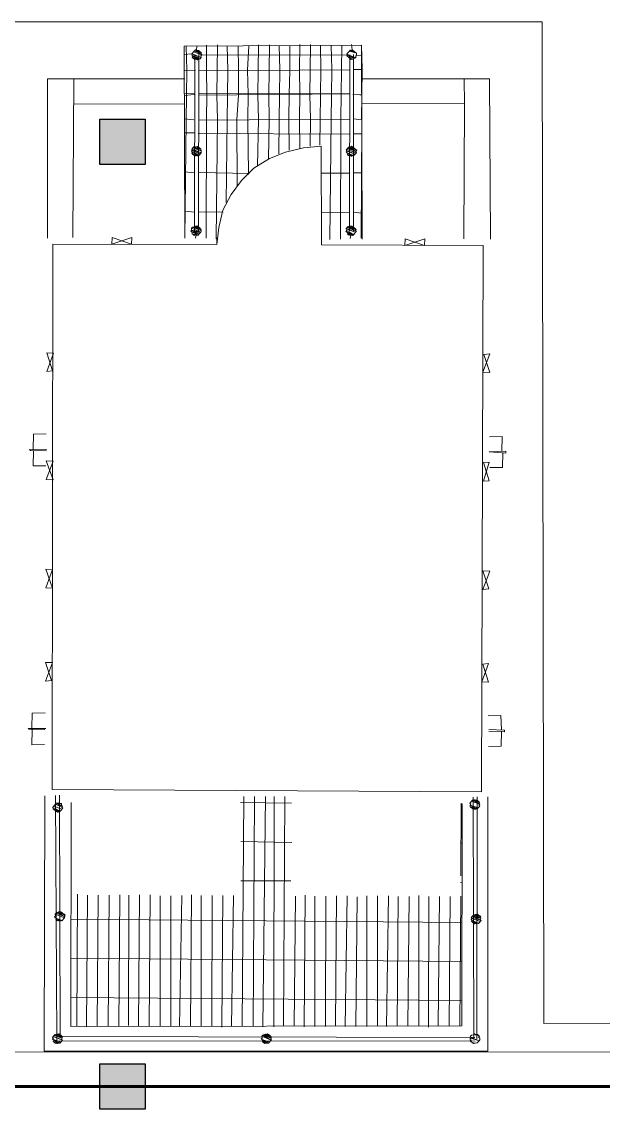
# Paper-space layout '01 Roof Support Layout' of a CAD drawing. Header units: millimetres. Extents: x 5 to 415, y 7 to 290.
# Drawn here: x 235.2 to 262.2, y 96.3 to 146.8 of the extents above; entities that cross this region are included whole.
import ezdxf

# ---------------------------------------------------------------- set-up
doc = ezdxf.new("R2010")
doc.units = ezdxf.units.MM
for name, color, linetype in [('COLUMNS', 7, 'Continuous'), ('GA_REFERENCE', 253, 'Continuous'), ('MAIN_ROOF', 7, 'Continuous')]:
    doc.layers.add(name, color=color, linetype=linetype)

# ---------------------------------------------------------------- blocks, each defined once
blk = doc.blocks.new('SHEET_01_ROOF')
at = {"layer": 'COLUMNS', "lineweight": 25}
for p, q in [((238.85, 142.25), (240.95, 142.25)), ((238.85, 140.15), (238.85, 142.25)), ((240.95, 142.25), (240.95, 140.15)), ((240.95, 140.15), (238.85, 140.15)), ((238.85, 98.45), (240.95, 98.45)), ((238.85, 96.35), (238.85, 98.45)), ((240.95, 98.45), (240.95, 96.35)), ((240.95, 96.35), (238.85, 96.35))]:
    blk.add_line(p, q, dxfattribs=at)
at = {"layer": 'COLUMNS'}
for points in [[(238.85, 142.25), (240.95, 142.25), (238.85, 140.15), (240.95, 140.15)], [(238.85, 98.45), (240.95, 98.45), (238.85, 96.35), (240.95, 96.35)]]:
    blk.add_solid(points, dxfattribs=at)
at = {"layer": 'GA_REFERENCE', "lineweight": 5}
for p, q in [((259.353, 146.769), (201.606, 146.765)), ((259.425, 100.318), (259.353, 146.769)), ((248.613, 145.712), (248.599, 144.544)), ((250.519, 145.719), (250.546, 145.462)), ((242.76, 145.246), (243.119, 145.28)), ((250.978, 145.676), (242.764, 145.636)), ((242.764, 145.636), (242.784, 136.735)), ((242.854, 145.644), (242.88, 144.523)), ((243.16, 145.327), (243.119, 145.28)), ((243.16, 145.327), (243.119, 145.28)), ((243.119, 145.28), (243.128, 145.194)), ((243.546, 145.104), (243.119, 145.28)), ((243.119, 145.28), (243.546, 145.104)), ((243.546, 145.104), (243.119, 145.28)), ((243.119, 145.28), (243.128, 145.194)), ((243.2, 145.374), (243.16, 145.327)), ((243.2, 145.374), (243.16, 145.327)), ((243.546, 145.104), (243.169, 145.241)), ((243.241, 145.421), (243.2, 145.374)), ((243.241, 145.421), (243.2, 145.374)), ((243.2, 145.374), (243.578, 145.237)), ((243.578, 145.237), (243.2, 145.374)), ((243.2, 145.374), (243.578, 145.237)), ((243.281, 145.468), (243.241, 145.421)), ((243.281, 145.468), (243.241, 145.421)), ((243.569, 145.322), (243.241, 145.421)), ((243.241, 145.421), (243.569, 145.322)), ((243.241, 145.421), (243.528, 145.275)), ((243.528, 145.275), (243.241, 145.421)), ((243.259, 145.25), (243.247, 137.081)), ((243.331, 145.43), (243.281, 145.468)), ((243.519, 145.361), (243.281, 145.468)), ((243.281, 145.468), (243.569, 145.322)), ((243.331, 145.43), (243.281, 145.468)), ((243.353, 145.648), (243.331, 145.43)), ((243.421, 145.438), (243.331, 145.43)), ((243.421, 145.438), (243.331, 145.43)), ((243.47, 145.4), (243.331, 145.43)), ((243.331, 145.43), (243.519, 145.361)), ((243.519, 145.361), (243.331, 145.43)), ((243.331, 145.43), (243.519, 145.361)), ((243.47, 145.4), (243.421, 145.438)), ((243.47, 145.4), (243.421, 145.438)), ((243.439, 145.267), (243.427, 137.098)), ((243.519, 145.361), (243.47, 145.4)), ((243.519, 145.361), (243.47, 145.4)), ((243.569, 145.322), (243.519, 145.361)), ((243.569, 145.322), (243.519, 145.361)), ((243.528, 145.275), (243.569, 145.322)), ((243.528, 145.275), (243.569, 145.322)), ((243.578, 145.237), (243.528, 145.275)), ((243.578, 145.237), (243.528, 145.275)), ((243.537, 145.19), (243.578, 145.237)), ((243.537, 145.19), (243.578, 145.237)), ((243.578, 145.237), (250.343, 145.227)), ((243.803, 145.69), (243.788, 144.522)), ((244.302, 145.694), (244.287, 144.526)), ((244.76, 145.651), (244.786, 144.53)), ((245.259, 145.655), (245.285, 144.534)), ((245.758, 145.659), (245.694, 144.529)), ((246.208, 145.701), (246.193, 144.533)), ((246.707, 145.705), (246.693, 144.537)), ((247.165, 145.662), (247.191, 144.541)), ((247.664, 145.666), (247.65, 144.498)), ((248.114, 145.708), (248.099, 144.54)), ((249.071, 145.669), (249.098, 144.548)), ((249.57, 145.673), (249.596, 144.552)), ((250.069, 145.677), (250.055, 144.508)), ((250.334, 145.313), (250.294, 145.266)), ((250.334, 145.313), (250.294, 145.266)), ((250.294, 145.266), (250.343, 145.227)), ((250.721, 145.09), (250.294, 145.266)), ((250.294, 145.266), (250.721, 145.09)), ((250.721, 145.09), (250.294, 145.266)), ((250.294, 145.266), (250.343, 145.227)), ((250.343, 145.227), (250.303, 145.18)), ((250.343, 145.227), (250.303, 145.18)), ((250.375, 145.36), (250.334, 145.313)), ((250.375, 145.36), (250.334, 145.313)), ((250.343, 145.227), (250.631, 145.081)), ((250.415, 145.407), (250.375, 145.36)), ((250.415, 145.407), (250.375, 145.36)), ((250.456, 145.454), (250.415, 145.407)), ((250.456, 145.454), (250.415, 145.407)), ((250.743, 145.308), (250.415, 145.407)), ((250.415, 145.407), (250.743, 145.308)), ((250.743, 145.308), (250.415, 145.407)), ((250.433, 145.236), (250.422, 137.067)), ((250.505, 145.415), (250.456, 145.454)), ((250.694, 145.347), (250.456, 145.454)), ((250.456, 145.454), (250.694, 145.347)), ((250.456, 145.454), (250.743, 145.308)), ((250.505, 145.415), (250.456, 145.454)), ((250.546, 145.462), (250.505, 145.415)), ((250.546, 145.462), (250.505, 145.415)), ((250.694, 145.347), (250.505, 145.415)), ((250.505, 145.415), (250.694, 145.347)), ((250.595, 145.424), (250.546, 145.462)), ((250.645, 145.385), (250.546, 145.462)), ((250.546, 145.462), (250.645, 145.385)), ((250.645, 145.385), (250.546, 145.462)), ((250.546, 145.462), (250.694, 145.347)), ((250.595, 145.424), (250.546, 145.462)), ((250.645, 145.385), (250.595, 145.424)), ((250.595, 145.424), (250.645, 145.385)), ((250.645, 145.385), (250.595, 145.424)), ((250.613, 145.253), (250.601, 137.083)), ((250.694, 145.347), (250.645, 145.385)), ((250.694, 145.347), (250.645, 145.385)), ((250.743, 145.308), (250.694, 145.347)), ((250.743, 145.308), (250.694, 145.347)), ((250.712, 145.175), (250.752, 145.223)), ((250.712, 145.175), (250.752, 145.223)), ((250.752, 145.223), (250.743, 145.308)), ((250.752, 145.223), (250.743, 145.308)), ((250.752, 145.223), (250.982, 145.201)), ((251.006, 136.689), (250.978, 145.676)), ((250.978, 145.676), (251.004, 144.555)), ((243.128, 145.194), (243.178, 145.156)), ((243.506, 145.057), (243.128, 145.194)), ((243.128, 145.194), (243.506, 145.057)), ((243.456, 145.096), (243.128, 145.194)), ((243.128, 145.194), (243.416, 145.049)), ((243.128, 145.194), (243.178, 145.156)), ((243.178, 145.156), (243.137, 145.109)), ((243.178, 145.156), (243.137, 145.109)), ((243.137, 145.109), (243.187, 145.07)), ((243.416, 145.049), (243.137, 145.109)), ((243.137, 145.109), (243.375, 145.002)), ((243.137, 145.109), (243.187, 145.07)), ((243.416, 145.049), (243.178, 145.156)), ((243.178, 145.156), (243.416, 145.049)), ((243.187, 145.07), (243.236, 145.032)), ((243.375, 145.002), (243.187, 145.07)), ((243.187, 145.07), (243.326, 145.04)), ((243.326, 145.04), (243.187, 145.07)), ((243.187, 145.07), (243.326, 145.04)), ((243.187, 145.07), (243.236, 145.032)), ((243.236, 145.032), (243.276, 145.079)), ((243.236, 145.032), (243.276, 145.079)), ((243.326, 145.04), (243.236, 145.032)), ((243.276, 145.079), (243.326, 145.04)), ((243.276, 145.079), (243.326, 145.04)), ((243.326, 145.04), (243.375, 145.002)), ((243.326, 145.04), (243.375, 145.002)), ((243.375, 145.002), (243.416, 145.049)), ((243.375, 145.002), (243.416, 145.049)), ((243.416, 145.049), (243.506, 145.057)), ((243.416, 145.049), (243.506, 145.057)), ((243.506, 145.057), (243.546, 145.104)), ((243.506, 145.057), (243.546, 145.104)), ((243.546, 145.104), (243.537, 145.19)), ((243.546, 145.104), (243.537, 145.19)), ((250.303, 145.18), (250.352, 145.141)), ((250.631, 145.081), (250.303, 145.18)), ((250.303, 145.18), (250.631, 145.081)), ((250.631, 145.081), (250.303, 145.18)), ((250.303, 145.18), (250.352, 145.141)), ((250.352, 145.141), (250.402, 145.103)), ((250.352, 145.141), (250.402, 145.103)), ((250.402, 145.103), (250.451, 145.064)), ((250.59, 145.034), (250.402, 145.103)), ((250.402, 145.103), (250.5, 145.026)), ((250.5, 145.026), (250.402, 145.103)), ((250.402, 145.103), (250.5, 145.026)), ((250.402, 145.103), (250.451, 145.064)), ((250.451, 145.064), (250.5, 145.026)), ((250.5, 145.026), (250.451, 145.064)), ((250.451, 145.064), (250.5, 145.026)), ((250.5, 145.026), (250.59, 145.034)), ((250.5, 145.026), (250.59, 145.034)), ((250.59, 145.034), (250.631, 145.081)), ((250.59, 145.034), (250.631, 145.081)), ((250.631, 145.081), (250.721, 145.09)), ((250.631, 145.081), (250.721, 145.09)), ((250.721, 145.09), (250.712, 145.175)), ((250.721, 145.09), (250.712, 145.175)), ((243.289, 144.518), (242.791, 144.514)), ((242.88, 144.523), (242.866, 143.355)), ((250.415, 144.542), (243.429, 144.488)), ((243.788, 144.522), (243.814, 143.401)), ((244.287, 144.526), (244.273, 143.358)), ((244.786, 144.53), (244.772, 143.362)), ((245.285, 144.534), (245.271, 143.365)), ((245.694, 144.529), (245.721, 143.408)), ((246.193, 144.533), (246.179, 143.365)), ((246.693, 144.537), (246.678, 143.369)), ((247.191, 144.541), (247.177, 143.372)), ((247.65, 144.498), (247.627, 143.415)), ((248.099, 144.54), (248.126, 143.419)), ((248.599, 144.544), (248.584, 143.376)), ((249.098, 144.548), (249.083, 143.379)), ((249.596, 144.552), (249.582, 143.383)), ((250.055, 144.508), (250.032, 143.426)), ((251.004, 144.555), (250.594, 144.559)), ((251.004, 144.555), (250.989, 143.387)), ((236.427, 136.74), (236.429, 144.13)), ((242.786, 144.125), (236.429, 144.13)), ((237.605, 136.765), (237.656, 144.116)), ((256.906, 144.118), (250.958, 144.118)), ((255.754, 142.972), (255.728, 144.093)), ((256.953, 136.689), (256.906, 144.118)), ((242.767, 143.432), (243.266, 143.436)), ((243.226, 143.389), (242.776, 143.346)), ((242.866, 143.355), (242.851, 142.186)), ((243.446, 143.453), (250.441, 143.421)), ((250.441, 143.421), (243.455, 143.367)), ((243.814, 143.401), (243.8, 142.233)), ((244.273, 143.358), (244.299, 142.237)), ((244.772, 143.362), (244.757, 142.193)), ((245.271, 143.365), (245.207, 142.236)), ((245.721, 143.408), (245.706, 142.24)), ((246.179, 143.365), (246.205, 142.244)), ((246.678, 143.369), (246.704, 142.247)), ((247.177, 143.372), (247.162, 142.204)), ((247.627, 143.415), (247.612, 142.247)), ((248.126, 143.419), (248.111, 142.251)), ((248.584, 143.376), (248.61, 142.254)), ((249.083, 143.379), (249.068, 142.211)), ((249.582, 143.383), (249.567, 142.215)), ((250.032, 143.426), (250.017, 142.258)), ((250.58, 143.391), (250.899, 143.378)), ((250.989, 143.387), (250.58, 143.391)), ((250.899, 143.378), (250.989, 143.387)), ((250.989, 143.387), (250.975, 142.218)), ((242.771, 142.957), (237.642, 142.948)), ((255.754, 142.972), (250.984, 142.997)), ((255.726, 136.703), (255.754, 142.972)), ((243.211, 142.22), (242.753, 142.263)), ((242.851, 142.186), (242.784, 136.735)), ((250.426, 142.253), (243.44, 142.199)), ((243.8, 142.233), (243.782, 136.742)), ((244.299, 142.237), (244.24, 136.699)), ((244.757, 142.193), (244.7, 138.385)), ((245.207, 142.236), (245.209, 139.168)), ((245.706, 142.24), (245.744, 139.694)), ((246.205, 142.244), (246.158, 140.078)), ((246.704, 142.247), (246.671, 140.386)), ((247.162, 142.204), (247.143, 140.647)), ((247.612, 142.247), (247.624, 140.822)), ((248.111, 142.251), (248.114, 140.911)), ((248.61, 142.254), (248.604, 141.001)), ((249.068, 142.211), (249.054, 141.043)), ((249.567, 142.215), (249.509, 136.678)), ((250.017, 142.258), (250.008, 136.682)), ((250.975, 142.218), (250.606, 142.27)), ((250.992, 142.047), (250.956, 136.728)), ((242.774, 141.617), (243.273, 141.621)), ((243.413, 141.591), (250.408, 141.56)), ((250.587, 141.577), (250.996, 141.572)), ((243.551, 140.697), (243.084, 140.825)), ((243.133, 140.787), (243.093, 140.74)), ((243.133, 140.787), (243.093, 140.74)), ((243.093, 140.74), (243.142, 140.701)), ((243.47, 140.603), (243.093, 140.74)), ((243.093, 140.74), (243.47, 140.603)), ((243.47, 140.603), (243.093, 140.74)), ((243.093, 140.74), (243.142, 140.701)), ((243.165, 140.919), (243.124, 140.872)), ((243.165, 140.919), (243.124, 140.872)), ((243.124, 140.872), (243.133, 140.787)), ((243.124, 140.872), (243.551, 140.697)), ((243.551, 140.697), (243.124, 140.872)), ((243.124, 140.872), (243.551, 140.697)), ((243.124, 140.872), (243.133, 140.787)), ((243.511, 140.65), (243.133, 140.787)), ((243.133, 140.787), (243.511, 140.65)), ((243.511, 140.65), (243.133, 140.787)), ((243.142, 140.701), (243.151, 140.616)), ((243.47, 140.603), (243.142, 140.701)), ((243.142, 140.701), (243.43, 140.555)), ((243.43, 140.555), (243.142, 140.701)), ((243.142, 140.701), (243.151, 140.616)), ((243.205, 140.967), (243.165, 140.919)), ((243.205, 140.967), (243.165, 140.919)), ((243.542, 140.782), (243.165, 140.919)), ((243.165, 140.919), (243.542, 140.782)), ((243.542, 140.782), (243.165, 140.919)), ((243.165, 140.919), (243.542, 140.782)), ((243.255, 140.928), (243.205, 140.967)), ((243.493, 140.821), (243.205, 140.967)), ((243.205, 140.967), (243.542, 140.782)), ((243.255, 140.928), (243.205, 140.967)), ((243.295, 140.975), (243.255, 140.928)), ((243.295, 140.975), (243.255, 140.928)), ((243.534, 140.868), (243.255, 140.928)), ((243.255, 140.928), (243.534, 140.868)), ((243.385, 140.983), (243.295, 140.975)), ((243.385, 140.983), (243.295, 140.975)), ((243.484, 140.906), (243.295, 140.975)), ((243.295, 140.975), (243.484, 140.906)), ((243.484, 140.906), (243.295, 140.975)), ((243.295, 140.975), (243.484, 140.906)), ((243.295, 140.975), (243.534, 140.868)), ((243.435, 140.945), (243.385, 140.983)), ((243.385, 140.983), (243.484, 140.906)), ((243.435, 140.945), (243.385, 140.983)), ((243.484, 140.906), (243.435, 140.945)), ((243.484, 140.906), (243.435, 140.945)), ((243.534, 140.868), (243.484, 140.906)), ((243.534, 140.868), (243.484, 140.906)), ((243.511, 140.65), (243.551, 140.697)), ((243.511, 140.65), (243.551, 140.697)), ((243.542, 140.782), (243.534, 140.868)), ((243.542, 140.782), (243.534, 140.868)), ((243.551, 140.697), (243.542, 140.782)), ((243.551, 140.697), (243.542, 140.782)), ((247.453, 140.719), (246.711, 140.433)), ((248.294, 140.928), (247.453, 140.719)), ((249.103, 141.005), (248.294, 140.928)), ((249.126, 136.426), (249.103, 141.005)), ((250.299, 140.858), (250.259, 140.811)), ((250.299, 140.858), (250.259, 140.811)), ((250.259, 140.811), (250.308, 140.772)), ((250.259, 140.811), (250.685, 140.635)), ((250.259, 140.811), (250.308, 140.772)), ((250.308, 140.772), (250.267, 140.725)), ((250.308, 140.772), (250.267, 140.725)), ((250.267, 140.725), (250.317, 140.687)), ((250.267, 140.725), (250.317, 140.687)), ((250.34, 140.905), (250.299, 140.858)), ((250.34, 140.905), (250.299, 140.858)), ((250.299, 140.858), (250.726, 140.682)), ((250.726, 140.682), (250.299, 140.858)), ((250.299, 140.858), (250.726, 140.682)), ((250.685, 140.635), (250.308, 140.772)), ((250.308, 140.772), (250.685, 140.635)), ((250.685, 140.635), (250.308, 140.772)), ((250.317, 140.687), (250.326, 140.601)), ((250.604, 140.541), (250.317, 140.687)), ((250.317, 140.687), (250.555, 140.58)), ((250.555, 140.58), (250.317, 140.687)), ((250.317, 140.687), (250.326, 140.601)), ((250.38, 140.952), (250.34, 140.905)), ((250.38, 140.952), (250.34, 140.905)), ((250.717, 140.768), (250.34, 140.905)), ((250.34, 140.905), (250.717, 140.768)), ((250.717, 140.768), (250.34, 140.905)), ((250.34, 140.905), (250.766, 140.729)), ((250.47, 140.961), (250.38, 140.952)), ((250.47, 140.961), (250.38, 140.952)), ((250.708, 140.853), (250.38, 140.952)), ((250.38, 140.952), (250.757, 140.815)), ((250.38, 140.952), (250.717, 140.768)), ((250.429, 140.914), (250.708, 140.853)), ((250.51, 141.008), (250.47, 140.961)), ((250.51, 141.008), (250.47, 140.961)), ((250.659, 140.892), (250.47, 140.961)), ((250.47, 140.961), (250.659, 140.892)), ((250.47, 140.961), (250.708, 140.853)), ((250.708, 140.853), (250.47, 140.961)), ((250.56, 140.969), (250.51, 141.008)), ((250.659, 140.892), (250.51, 141.008)), ((250.51, 141.008), (250.659, 140.892)), ((250.56, 140.969), (250.51, 141.008)), ((250.609, 140.931), (250.56, 140.969)), ((250.56, 140.969), (250.659, 140.892)), ((250.609, 140.931), (250.56, 140.969)), ((250.659, 140.892), (250.609, 140.931)), ((250.659, 140.892), (250.609, 140.931)), ((250.708, 140.853), (250.659, 140.892)), ((250.708, 140.853), (250.659, 140.892)), ((250.685, 140.635), (250.726, 140.682)), ((250.685, 140.635), (250.726, 140.682)), ((250.757, 140.815), (250.708, 140.853)), ((250.757, 140.815), (250.708, 140.853)), ((250.717, 140.768), (250.757, 140.815)), ((250.717, 140.768), (250.757, 140.815)), ((250.726, 140.682), (250.717, 140.768)), ((250.726, 140.682), (250.717, 140.768)), ((243.43, 140.555), (243.102, 140.654)), ((243.151, 140.616), (243.201, 140.577)), ((243.38, 140.594), (243.151, 140.616)), ((243.151, 140.616), (243.34, 140.547)), ((243.34, 140.547), (243.151, 140.616)), ((243.151, 140.616), (243.34, 140.547)), ((243.151, 140.616), (243.201, 140.577)), ((243.201, 140.577), (243.291, 140.586)), ((243.291, 140.586), (243.201, 140.577)), ((243.201, 140.577), (243.25, 140.539)), ((243.34, 140.547), (243.201, 140.577)), ((243.201, 140.577), (243.25, 140.539)), ((243.25, 140.539), (243.291, 140.586)), ((243.25, 140.539), (243.291, 140.586)), ((243.291, 140.586), (243.34, 140.547)), ((243.291, 140.586), (243.34, 140.547)), ((243.34, 140.547), (243.43, 140.555)), ((243.34, 140.547), (243.43, 140.555)), ((243.43, 140.555), (243.47, 140.603)), ((243.43, 140.555), (243.47, 140.603)), ((243.47, 140.603), (243.511, 140.65)), ((243.47, 140.603), (243.511, 140.65)), ((246.711, 140.433), (245.987, 139.976)), ((250.326, 140.601), (250.375, 140.563)), ((250.555, 140.58), (250.326, 140.601)), ((250.326, 140.601), (250.515, 140.533)), ((250.326, 140.601), (250.375, 140.563)), ((250.366, 140.648), (250.555, 140.58)), ((250.375, 140.563), (250.465, 140.571)), ((250.375, 140.563), (250.465, 140.571)), ((250.465, 140.571), (250.375, 140.563)), ((250.375, 140.563), (250.465, 140.571)), ((250.515, 140.533), (250.375, 140.563)), ((250.465, 140.571), (250.515, 140.533)), ((250.465, 140.571), (250.515, 140.533)), ((250.515, 140.533), (250.555, 140.58)), ((250.515, 140.533), (250.555, 140.58)), ((250.555, 140.58), (250.645, 140.588)), ((250.555, 140.58), (250.645, 140.588)), ((250.645, 140.588), (250.685, 140.635)), ((250.645, 140.588), (250.685, 140.635)), ((242.782, 139.803), (243.24, 139.76)), ((243.42, 139.777), (245.785, 139.741)), ((245.987, 139.976), (245.411, 139.403)), ((249.098, 139.751), (250.415, 139.745)), ((250.595, 139.762), (251.004, 139.758)), ((245.411, 139.403), (244.934, 138.753)), ((244.934, 138.753), (244.556, 138.026)), ((242.789, 137.988), (243.248, 137.945)), ((243.428, 137.962), (244.565, 137.94)), ((244.556, 138.026), (244.367, 137.23)), ((249.105, 137.936), (250.422, 137.931)), ((250.602, 137.948), (250.971, 137.896)), ((243.139, 137.244), (243.099, 137.197)), ((243.139, 137.244), (243.099, 137.197)), ((243.099, 137.197), (243.108, 137.111)), ((243.099, 137.197), (243.526, 137.021)), ((243.526, 137.021), (243.099, 137.197)), ((243.099, 137.197), (243.526, 137.021)), ((243.099, 137.197), (243.108, 137.111)), ((243.229, 137.252), (243.139, 137.244)), ((243.229, 137.252), (243.139, 137.244)), ((243.517, 137.106), (243.139, 137.244)), ((243.139, 137.244), (243.517, 137.106)), ((243.517, 137.106), (243.139, 137.244)), ((243.139, 137.244), (243.566, 137.068)), ((243.27, 137.299), (243.229, 137.252)), ((243.27, 137.299), (243.229, 137.252)), ((243.229, 137.252), (243.508, 137.192)), ((243.508, 137.192), (243.229, 137.252)), ((243.229, 137.252), (243.557, 137.153)), ((243.229, 137.252), (243.517, 137.106)), ((243.319, 137.261), (243.27, 137.299)), ((243.458, 137.231), (243.27, 137.299)), ((243.27, 137.299), (243.508, 137.192)), ((243.508, 137.192), (243.27, 137.299)), ((243.319, 137.261), (243.27, 137.299)), ((243.36, 137.308), (243.319, 137.261)), ((243.36, 137.308), (243.319, 137.261)), ((243.458, 137.231), (243.319, 137.261)), ((243.319, 137.261), (243.458, 137.231)), ((243.409, 137.269), (243.36, 137.308)), ((243.409, 137.269), (243.36, 137.308)), ((243.36, 137.308), (243.458, 137.231)), ((243.409, 137.269), (243.36, 137.308)), ((243.458, 137.231), (243.409, 137.269)), ((243.458, 137.231), (243.409, 137.269)), ((243.508, 137.192), (243.458, 137.231)), ((243.508, 137.192), (243.458, 137.231)), ((243.517, 137.106), (243.508, 137.192)), ((243.517, 137.106), (243.508, 137.192)), ((244.367, 137.23), (244.267, 136.442)), ((250.314, 137.229), (250.273, 137.182)), ((250.314, 137.229), (250.273, 137.182)), ((250.273, 137.182), (250.282, 137.097)), ((250.273, 137.182), (250.7, 137.006)), ((250.7, 137.006), (250.273, 137.182)), ((250.273, 137.182), (250.282, 137.097)), ((250.354, 137.276), (250.314, 137.229)), ((250.354, 137.276), (250.314, 137.229)), ((250.691, 137.092), (250.314, 137.229)), ((250.314, 137.229), (250.691, 137.092)), ((250.314, 137.229), (250.741, 137.053)), ((250.741, 137.053), (250.314, 137.229)), ((250.7, 137.006), (250.323, 137.144)), ((250.404, 137.238), (250.354, 137.276)), ((250.732, 137.139), (250.354, 137.276)), ((250.354, 137.276), (250.691, 137.092)), ((250.404, 137.238), (250.354, 137.276)), ((250.444, 137.285), (250.404, 137.238)), ((250.444, 137.285), (250.404, 137.238)), ((250.682, 137.178), (250.404, 137.238)), ((250.404, 137.238), (250.732, 137.139)), ((250.534, 137.293), (250.444, 137.285)), ((250.534, 137.293), (250.444, 137.285)), ((250.633, 137.216), (250.444, 137.285)), ((250.444, 137.285), (250.682, 137.178)), ((250.682, 137.178), (250.444, 137.285)), ((250.444, 137.285), (250.682, 137.178)), ((250.584, 137.255), (250.534, 137.293)), ((250.584, 137.255), (250.534, 137.293)), ((250.534, 137.293), (250.633, 137.216)), ((250.633, 137.216), (250.534, 137.293)), ((250.534, 137.293), (250.633, 137.216)), ((250.584, 137.255), (250.534, 137.293)), ((250.633, 137.216), (250.584, 137.255)), ((250.633, 137.216), (250.584, 137.255)), ((250.682, 137.178), (250.633, 137.216)), ((250.682, 137.178), (250.633, 137.216)), ((250.732, 137.139), (250.682, 137.178)), ((250.732, 137.139), (250.682, 137.178)), ((239.421, 136.763), (239.408, 136.459)), ((240.329, 136.762), (239.408, 136.459)), ((240.316, 136.459), (239.421, 136.763)), ((240.329, 136.762), (240.316, 136.459)), ((243.108, 137.111), (243.067, 137.064)), ((243.108, 137.111), (243.067, 137.064)), ((243.067, 137.064), (243.117, 137.025)), ((243.445, 136.927), (243.067, 137.064)), ((243.067, 137.064), (243.117, 137.025)), ((243.526, 137.021), (243.108, 137.111)), ((243.108, 137.111), (243.485, 136.974)), ((243.485, 136.974), (243.108, 137.111)), ((243.108, 137.111), (243.485, 136.974)), ((243.108, 137.111), (243.445, 136.927)), ((243.117, 137.025), (243.126, 136.94)), ((243.445, 136.927), (243.117, 137.025)), ((243.117, 137.025), (243.445, 136.927)), ((243.404, 136.88), (243.117, 137.025)), ((243.117, 137.025), (243.404, 136.88)), ((243.404, 136.88), (243.117, 137.025)), ((243.117, 137.025), (243.126, 136.94)), ((243.126, 136.94), (243.175, 136.901)), ((243.404, 136.88), (243.126, 136.94)), ((243.126, 136.94), (243.314, 136.871)), ((243.314, 136.871), (243.126, 136.94)), ((243.126, 136.94), (243.314, 136.871)), ((243.126, 136.94), (243.175, 136.901)), ((243.175, 136.901), (243.265, 136.91)), ((243.265, 136.91), (243.175, 136.901)), ((243.175, 136.901), (243.224, 136.863)), ((243.314, 136.871), (243.175, 136.901)), ((243.175, 136.901), (243.224, 136.863)), ((243.224, 136.863), (243.265, 136.91)), ((243.224, 136.863), (243.265, 136.91)), ((243.265, 136.91), (243.314, 136.871)), ((243.265, 136.91), (243.314, 136.871)), ((243.314, 136.871), (243.283, 136.739)), ((243.314, 136.871), (243.404, 136.88)), ((243.314, 136.871), (243.404, 136.88)), ((243.404, 136.88), (243.445, 136.927)), ((243.404, 136.88), (243.445, 136.927)), ((243.445, 136.927), (243.485, 136.974)), ((243.445, 136.927), (243.485, 136.974)), ((243.485, 136.974), (243.526, 137.021)), ((243.485, 136.974), (243.526, 137.021)), ((243.566, 137.068), (243.517, 137.106)), ((243.566, 137.068), (243.517, 137.106)), ((243.526, 137.021), (243.566, 137.068)), ((243.526, 137.021), (243.566, 137.068)), ((244.267, 136.442), (244.281, 136.746)), ((250.619, 136.912), (250.242, 137.05)), ((250.282, 137.097), (250.291, 137.011)), ((250.282, 137.097), (250.619, 136.912)), ((250.282, 137.097), (250.291, 137.011)), ((250.291, 137.011), (250.341, 136.972)), ((250.619, 136.912), (250.291, 137.011)), ((250.291, 137.011), (250.619, 136.912)), ((250.579, 136.865), (250.291, 137.011)), ((250.291, 137.011), (250.579, 136.865)), ((250.291, 137.011), (250.341, 136.972)), ((250.341, 136.972), (250.35, 136.887)), ((250.529, 136.904), (250.341, 136.972)), ((250.341, 136.972), (250.529, 136.904)), ((250.529, 136.904), (250.341, 136.972)), ((250.341, 136.972), (250.489, 136.857)), ((250.341, 136.972), (250.35, 136.887)), ((250.35, 136.887), (250.39, 136.934)), ((250.35, 136.887), (250.39, 136.934)), ((250.35, 136.887), (250.439, 136.895)), ((250.489, 136.857), (250.35, 136.887)), ((250.39, 136.934), (250.439, 136.895)), ((250.439, 136.895), (250.39, 136.934)), ((250.39, 136.934), (250.439, 136.895)), ((250.439, 136.895), (250.489, 136.857)), ((250.439, 136.895), (250.489, 136.857)), ((250.489, 136.857), (250.457, 136.724)), ((250.489, 136.857), (250.529, 136.904)), ((250.489, 136.857), (250.529, 136.904)), ((250.529, 136.904), (250.579, 136.865)), ((250.529, 136.904), (250.579, 136.865)), ((250.579, 136.865), (250.619, 136.912)), ((250.579, 136.865), (250.619, 136.912)), ((250.619, 136.912), (250.66, 136.959)), ((250.619, 136.912), (250.66, 136.959)), ((250.66, 136.959), (250.7, 137.006)), ((250.66, 136.959), (250.7, 137.006)), ((250.691, 137.092), (250.732, 137.139)), ((250.691, 137.092), (250.732, 137.139)), ((250.741, 137.053), (250.691, 137.092)), ((250.741, 137.053), (250.691, 137.092)), ((250.7, 137.006), (250.741, 137.053)), ((250.7, 137.006), (250.741, 137.053)), ((252.988, 136.401), (253.002, 136.705)), ((253.91, 136.704), (252.988, 136.401)), ((253.002, 136.705), (253.896, 136.4)), ((253.896, 136.4), (253.91, 136.704)), ((236.639, 111.176), (236.683, 136.461)), ((236.683, 136.461), (244.267, 136.442)), ((249.126, 136.426), (256.62, 136.398)), ((256.62, 136.398), (256.535, 111.065)), ((236.71, 131.408), (236.39, 130.556)), ((236.66, 130.582), (236.391, 131.421)), ((236.391, 131.421), (236.71, 131.408)), ((256.917, 131.37), (256.597, 130.519)), ((256.647, 131.344), (256.917, 131.37)), ((256.916, 130.505), (256.647, 131.344)), ((236.39, 130.556), (236.66, 130.582)), ((256.597, 130.519), (256.916, 130.505)), ((235.786, 127.647), (235.767, 126.954)), ((236.374, 127.659), (235.786, 127.647)), ((256.909, 127.523), (257.498, 127.535)), ((257.498, 127.535), (257.479, 126.842)), ((236.405, 126.928), (235.587, 126.937)), ((235.587, 126.937), (235.637, 126.898)), ((236.365, 126.881), (235.637, 126.898)), ((235.776, 126.868), (235.757, 126.175)), ((256.89, 126.83), (257.659, 126.859)), ((257.668, 126.773), (256.89, 126.83)), ((257.529, 126.803), (257.51, 126.11)), ((257.659, 126.859), (257.668, 126.773)), ((236.346, 126.187), (235.757, 126.175)), ((236.368, 125.541), (236.688, 126.392)), ((236.688, 126.392), (236.369, 126.406)), ((236.369, 126.406), (236.687, 125.528)), ((256.624, 125.465), (256.894, 126.355)), ((256.894, 126.355), (256.625, 126.329)), ((256.625, 126.329), (256.894, 125.49)), ((256.921, 126.098), (257.51, 126.11)), ((236.687, 125.528), (236.368, 125.541)), ((256.894, 125.49), (256.624, 125.465)), ((236.665, 120.513), (236.346, 121.39)), ((236.346, 121.39), (236.666, 121.377)), ((236.666, 121.377), (236.346, 120.526)), ((256.871, 120.475), (256.602, 121.314)), ((256.602, 121.314), (256.922, 121.301)), ((256.922, 121.301), (256.602, 120.45)), ((236.346, 120.526), (236.665, 120.513)), ((256.602, 120.45), (256.871, 120.475)), ((236.342, 116.204), (236.662, 117.055)), ((236.662, 117.055), (236.343, 117.068)), ((236.343, 117.068), (236.612, 116.229)), ((256.548, 116.166), (256.868, 117.017)), ((256.868, 117.017), (256.599, 116.992)), ((256.599, 116.992), (256.868, 116.153)), ((236.612, 116.229), (236.342, 116.204)), ((256.548, 116.166), (256.868, 116.153)), ((235.725, 114.72), (235.706, 114.026)), ((236.314, 114.732), (235.725, 114.72)), ((256.848, 114.595), (257.437, 114.608)), ((257.437, 114.608), (257.459, 113.962)), ((236.345, 114), (235.526, 114.009)), ((235.526, 114.009), (235.576, 113.971)), ((235.576, 113.971), (236.304, 113.953)), ((256.87, 113.949), (257.598, 113.931)), ((235.715, 113.941), (235.697, 113.248)), ((256.879, 113.864), (257.607, 113.846)), ((257.468, 113.876), (257.449, 113.183)), ((257.598, 113.931), (257.607, 113.846)), ((236.285, 113.26), (235.697, 113.248)), ((256.861, 113.17), (257.449, 113.183)), ((256.535, 111.065), (236.639, 111.176)), ((236.306, 110.885), (236.269, 99.04)), ((236.759, 110.452), (236.719, 110.405)), ((236.759, 110.452), (236.719, 110.405)), ((236.8, 110.499), (236.759, 110.452)), ((236.8, 110.499), (236.759, 110.452)), ((236.84, 110.546), (236.8, 110.499)), ((236.84, 110.546), (236.8, 110.499)), ((237.128, 110.401), (236.8, 110.499)), ((236.8, 110.499), (237.128, 110.401)), ((237.128, 110.401), (236.8, 110.499)), ((236.8, 110.499), (237.088, 110.354)), ((236.805, 110.889), (236.853, 99.527)), ((236.93, 110.555), (236.84, 110.546)), ((236.93, 110.555), (236.84, 110.546)), ((237.07, 110.525), (236.84, 110.546)), ((236.84, 110.546), (237.079, 110.439)), ((237.079, 110.439), (236.84, 110.546)), ((236.84, 110.546), (237.079, 110.439)), ((236.84, 110.546), (237.128, 110.401)), ((236.98, 110.516), (236.93, 110.555)), ((236.98, 110.516), (236.93, 110.555)), ((236.93, 110.555), (237.07, 110.525)), ((237.07, 110.525), (236.93, 110.555)), ((236.93, 110.555), (237.07, 110.525)), ((236.98, 110.516), (236.93, 110.555)), ((237.07, 110.525), (236.98, 110.516)), ((237.07, 110.525), (236.98, 110.516)), ((236.985, 110.906), (237.015, 99.716)), ((237.079, 110.439), (237.07, 110.525)), ((237.079, 110.439), (237.07, 110.525)), ((237.128, 110.401), (237.079, 110.439)), ((237.128, 110.401), (237.079, 110.439)), ((237.519, 110.567), (237.51, 100.194)), ((245.373, 110.574), (247.737, 110.538)), ((245.526, 110.847), (245.454, 100.209)), ((246.025, 110.851), (245.953, 100.213)), ((246.524, 110.855), (246.411, 100.17)), ((246.933, 110.851), (246.91, 100.174)), ((247.432, 110.854), (247.36, 100.216)), ((255.591, 110.544), (255.579, 107.172)), ((255.64, 110.505), (255.622, 100.218)), ((256.04, 110.586), (256, 110.539)), ((256.04, 110.586), (256, 110.539)), ((256, 110.539), (256.049, 110.501)), ((256, 110.539), (256.049, 110.501)), ((256.049, 110.501), (256.009, 110.454)), ((256.049, 110.501), (256.009, 110.454)), ((256.009, 110.454), (256.017, 110.368)), ((256.386, 110.317), (256.009, 110.454)), ((256.009, 110.454), (256.386, 110.317)), ((256.386, 110.317), (256.009, 110.454)), ((256.009, 110.454), (256.346, 110.269)), ((256.009, 110.454), (256.017, 110.368)), ((256.081, 110.633), (256.04, 110.586)), ((256.081, 110.633), (256.04, 110.586)), ((256.121, 110.68), (256.081, 110.633)), ((256.121, 110.68), (256.081, 110.633)), ((256.458, 110.496), (256.081, 110.633)), ((256.081, 110.633), (256.458, 110.496)), ((256.458, 110.496), (256.081, 110.633)), ((256.171, 110.642), (256.121, 110.68)), ((256.121, 110.68), (256.409, 110.535)), ((256.409, 110.535), (256.121, 110.68)), ((256.121, 110.68), (256.458, 110.496)), ((256.171, 110.642), (256.121, 110.68)), ((256.153, 110.813), (256.183, 99.623)), ((256.211, 110.689), (256.171, 110.642)), ((256.211, 110.689), (256.171, 110.642)), ((256.449, 110.582), (256.171, 110.642)), ((256.26, 110.65), (256.211, 110.689)), ((256.35, 110.659), (256.211, 110.689)), ((256.211, 110.689), (256.4, 110.62)), ((256.4, 110.62), (256.211, 110.689)), ((256.211, 110.689), (256.4, 110.62)), ((256.211, 110.689), (256.449, 110.582)), ((256.26, 110.65), (256.211, 110.689)), ((256.301, 110.697), (256.26, 110.65)), ((256.301, 110.697), (256.26, 110.65)), ((256.35, 110.659), (256.26, 110.65)), ((256.26, 110.65), (256.35, 110.659)), ((256.35, 110.659), (256.301, 110.697)), ((256.301, 110.697), (256.35, 110.659)), ((256.35, 110.659), (256.301, 110.697)), ((256.333, 110.83), (256.323, 99.593)), ((256.4, 110.62), (256.35, 110.659)), ((256.4, 110.62), (256.35, 110.659)), ((256.449, 110.582), (256.4, 110.62)), ((256.449, 110.582), (256.4, 110.62)), ((256.409, 110.535), (256.449, 110.582)), ((256.409, 110.535), (256.449, 110.582)), ((256.458, 110.496), (256.409, 110.535)), ((256.458, 110.496), (256.409, 110.535)), ((256.418, 110.449), (256.458, 110.496)), ((256.418, 110.449), (256.458, 110.496)), ((256.467, 110.411), (256.418, 110.449)), ((256.467, 110.411), (256.418, 110.449)), ((256.832, 110.834), (256.835, 99.036)), ((236.719, 110.405), (236.678, 110.358)), ((236.719, 110.405), (236.678, 110.358)), ((236.678, 110.358), (236.687, 110.273)), ((236.678, 110.358), (236.687, 110.273)), ((236.687, 110.273), (236.737, 110.234)), ((237.015, 110.174), (236.687, 110.273)), ((236.687, 110.273), (237.015, 110.174)), ((237.015, 110.174), (236.687, 110.273)), ((236.687, 110.273), (236.737, 110.234)), ((236.719, 110.405), (237.096, 110.268)), ((237.096, 110.268), (236.719, 110.405)), ((236.719, 110.405), (237.096, 110.268)), ((236.728, 110.32), (237.015, 110.174)), ((236.737, 110.234), (236.786, 110.196)), ((236.975, 110.127), (236.737, 110.234)), ((236.737, 110.234), (236.975, 110.127)), ((236.926, 110.165), (236.737, 110.234)), ((236.737, 110.234), (236.926, 110.165)), ((236.737, 110.234), (236.786, 110.196)), ((236.786, 110.196), (236.836, 110.157)), ((236.786, 110.196), (236.836, 110.157)), ((236.836, 110.157), (236.885, 110.118)), ((236.836, 110.157), (236.885, 110.118)), ((236.885, 110.118), (236.926, 110.165)), ((236.885, 110.118), (236.926, 110.165)), ((236.926, 110.165), (236.975, 110.127)), ((236.926, 110.165), (236.975, 110.127)), ((236.975, 110.127), (237.015, 110.174)), ((236.975, 110.127), (237.015, 110.174)), ((237.015, 110.174), (237.056, 110.221)), ((237.015, 110.174), (237.056, 110.221)), ((237.056, 110.221), (237.096, 110.268)), ((237.056, 110.221), (237.096, 110.268)), ((237.088, 110.354), (237.128, 110.401)), ((237.088, 110.354), (237.128, 110.401)), ((237.137, 110.315), (237.088, 110.354)), ((237.137, 110.315), (237.088, 110.354)), ((237.096, 110.268), (237.137, 110.315)), ((237.096, 110.268), (237.137, 110.315)), ((256.017, 110.368), (256.067, 110.33)), ((256.346, 110.269), (256.017, 110.368)), ((256.017, 110.368), (256.296, 110.308)), ((256.017, 110.368), (256.256, 110.261)), ((256.017, 110.368), (256.067, 110.33)), ((256.346, 110.269), (256.058, 110.415)), ((256.067, 110.33), (256.116, 110.291)), ((256.256, 110.261), (256.067, 110.33)), ((256.067, 110.33), (256.256, 110.261)), ((256.256, 110.261), (256.067, 110.33)), ((256.067, 110.33), (256.116, 110.291)), ((256.116, 110.291), (256.166, 110.253)), ((256.256, 110.261), (256.116, 110.291)), ((256.116, 110.291), (256.166, 110.253)), ((256.166, 110.253), (256.116, 110.291)), ((256.116, 110.291), (256.166, 110.253)), ((256.166, 110.253), (256.256, 110.261)), ((256.166, 110.253), (256.256, 110.261)), ((256.256, 110.261), (256.296, 110.308)), ((256.256, 110.261), (256.296, 110.308)), ((256.296, 110.308), (256.346, 110.269)), ((256.296, 110.308), (256.346, 110.269)), ((256.346, 110.269), (256.386, 110.317)), ((256.346, 110.269), (256.386, 110.317)), ((256.386, 110.317), (256.427, 110.364)), ((256.386, 110.317), (256.427, 110.364)), ((256.427, 110.364), (256.467, 110.411)), ((256.427, 110.364), (256.467, 110.411)), ((245.38, 108.759), (247.745, 108.723)), ((255.557, 108.683), (255.647, 108.691)), ((245.388, 106.945), (247.703, 106.947)), ((255.565, 106.868), (255.655, 106.877)), ((237.826, 106.318), (237.78, 100.22)), ((238.284, 106.275), (238.238, 100.177)), ((238.783, 106.278), (238.737, 100.181)), ((239.282, 106.282), (239.236, 100.184)), ((239.781, 106.286), (239.735, 100.188)), ((240.19, 106.282), (240.185, 100.231)), ((240.689, 106.285), (240.644, 100.188)), ((241.188, 106.289), (241.142, 100.191)), ((241.647, 106.246), (241.641, 100.195)), ((242.146, 106.25), (242.14, 100.199)), ((242.645, 106.254), (242.55, 100.195)), ((243.094, 106.296), (243.049, 100.198)), ((243.553, 106.253), (243.548, 100.202)), ((244.052, 106.257), (244.047, 100.206)), ((244.551, 106.261), (244.505, 100.163)), ((245.05, 106.265), (244.955, 100.205)), ((247.913, 106.233), (247.859, 100.22)), ((248.363, 106.275), (248.317, 100.177)), ((248.821, 106.232), (248.816, 100.181)), ((249.32, 106.236), (249.315, 100.185)), ((249.819, 106.239), (249.765, 100.227)), ((250.318, 106.243), (250.223, 100.184)), ((250.777, 106.2), (250.722, 100.188)), ((251.226, 106.243), (251.221, 100.192)), ((251.725, 106.246), (251.72, 100.196)), ((252.224, 106.25), (252.129, 100.191)), ((252.683, 106.207), (252.628, 100.195)), ((253.182, 106.211), (253.127, 100.199)), ((253.631, 106.254), (253.626, 100.203)), ((254.09, 106.21), (254.085, 100.16)), ((254.589, 106.214), (254.534, 100.202)), ((255.088, 106.218), (255.033, 100.206)), ((255.587, 106.222), (255.532, 100.21)), ((236.827, 105.446), (236.787, 105.399)), ((236.827, 105.446), (236.787, 105.399)), ((236.787, 105.399), (236.795, 105.313)), ((236.787, 105.399), (237.213, 105.223)), ((237.213, 105.223), (236.787, 105.399)), ((236.787, 105.399), (237.213, 105.223)), ((236.787, 105.399), (236.795, 105.313)), ((236.868, 105.493), (236.827, 105.446)), ((236.868, 105.493), (236.827, 105.446)), ((237.205, 105.308), (236.827, 105.446)), ((236.827, 105.446), (237.205, 105.308)), ((237.205, 105.308), (236.827, 105.446)), ((236.827, 105.446), (237.254, 105.27)), ((236.917, 105.454), (236.868, 105.493)), ((237.245, 105.355), (236.868, 105.493)), ((236.868, 105.493), (237.205, 105.308)), ((236.917, 105.454), (236.868, 105.493)), ((236.957, 105.501), (236.917, 105.454)), ((236.957, 105.501), (236.917, 105.454)), ((236.917, 105.454), (237.196, 105.394)), ((237.196, 105.394), (236.917, 105.454)), ((237.047, 105.51), (236.957, 105.501)), ((237.047, 105.51), (236.957, 105.501)), ((237.146, 105.433), (236.957, 105.501)), ((236.957, 105.501), (237.146, 105.433)), ((236.957, 105.501), (237.196, 105.394)), ((237.196, 105.394), (236.957, 105.501)), ((237.097, 105.471), (237.047, 105.51)), ((237.097, 105.471), (237.047, 105.51)), ((237.047, 105.51), (237.146, 105.433)), ((237.146, 105.433), (237.047, 105.51)), ((237.047, 105.51), (237.146, 105.433)), ((237.097, 105.471), (237.047, 105.51)), ((237.146, 105.433), (237.097, 105.471)), ((237.146, 105.433), (237.097, 105.471)), ((237.196, 105.394), (237.146, 105.433)), ((237.196, 105.394), (237.146, 105.433)), ((237.245, 105.355), (237.196, 105.394)), ((237.245, 105.355), (237.196, 105.394)), ((256.265, 105.378), (256.224, 105.331)), ((256.265, 105.378), (256.224, 105.331)), ((256.355, 105.387), (256.265, 105.378)), ((256.355, 105.387), (256.265, 105.378)), ((256.404, 105.348), (256.265, 105.378)), ((256.265, 105.378), (256.454, 105.31)), ((256.454, 105.31), (256.265, 105.378)), ((256.265, 105.378), (256.454, 105.31)), ((256.454, 105.31), (256.265, 105.378)), ((256.404, 105.348), (256.355, 105.387)), ((256.404, 105.348), (256.355, 105.387)), ((236.795, 105.313), (236.755, 105.266)), ((236.795, 105.313), (236.755, 105.266)), ((236.755, 105.266), (236.804, 105.227)), ((236.755, 105.266), (236.804, 105.227)), ((236.804, 105.227), (236.854, 105.189)), ((237.092, 105.082), (236.804, 105.227)), ((236.804, 105.227), (237.092, 105.082)), ((236.804, 105.227), (236.854, 105.189)), ((236.854, 105.189), (236.813, 105.142)), ((236.854, 105.189), (236.813, 105.142)), ((236.813, 105.142), (236.863, 105.103)), ((237.043, 105.12), (236.813, 105.142)), ((236.813, 105.142), (237.002, 105.073)), ((236.813, 105.142), (236.863, 105.103)), ((237.043, 105.12), (236.854, 105.189)), ((236.854, 105.189), (237.043, 105.12)), ((236.863, 105.103), (236.953, 105.112)), ((236.863, 105.103), (236.953, 105.112)), ((236.953, 105.112), (236.863, 105.103)), ((236.863, 105.103), (236.953, 105.112)), ((237.002, 105.073), (236.863, 105.103)), ((236.953, 105.112), (237.002, 105.073)), ((236.953, 105.112), (237.002, 105.073)), ((237.002, 105.073), (237.043, 105.12)), ((237.002, 105.073), (237.043, 105.12)), ((237.043, 105.12), (237.092, 105.082)), ((237.043, 105.12), (237.092, 105.082)), ((237.092, 105.082), (237.132, 105.129)), ((237.092, 105.082), (237.132, 105.129)), ((237.132, 105.129), (237.173, 105.176)), ((237.132, 105.129), (237.173, 105.176)), ((237.173, 105.176), (237.213, 105.223)), ((237.173, 105.176), (237.213, 105.223)), ((237.205, 105.308), (237.245, 105.355)), ((237.205, 105.308), (237.245, 105.355)), ((237.213, 105.223), (237.205, 105.308)), ((237.213, 105.223), (237.205, 105.308)), ((237.492, 105.163), (255.622, 105.015)), ((256.094, 105.276), (256.053, 105.229)), ((256.094, 105.276), (256.053, 105.229)), ((256.053, 105.229), (256.103, 105.19)), ((256.48, 105.053), (256.053, 105.229)), ((256.053, 105.229), (256.48, 105.053)), ((256.48, 105.053), (256.053, 105.229)), ((256.053, 105.229), (256.103, 105.19)), ((256.103, 105.19), (256.062, 105.143)), ((256.103, 105.19), (256.062, 105.143)), ((256.062, 105.143), (256.112, 105.105)), ((256.062, 105.143), (256.112, 105.105)), ((256.112, 105.105), (256.071, 105.058)), ((256.112, 105.105), (256.071, 105.058)), ((256.071, 105.058), (256.121, 105.019)), ((256.35, 104.997), (256.071, 105.058)), ((256.071, 105.058), (256.35, 104.997)), ((256.071, 105.058), (256.121, 105.019)), ((256.134, 105.323), (256.094, 105.276)), ((256.134, 105.323), (256.094, 105.276)), ((256.471, 105.139), (256.094, 105.276)), ((256.094, 105.276), (256.521, 105.1)), ((256.521, 105.1), (256.094, 105.276)), ((256.48, 105.053), (256.103, 105.19)), ((256.399, 104.959), (256.112, 105.105)), ((256.112, 105.105), (256.35, 104.997)), ((256.121, 105.019), (256.17, 104.98)), ((256.121, 105.019), (256.26, 104.989)), ((256.121, 105.019), (256.17, 104.98)), ((256.175, 105.37), (256.134, 105.323)), ((256.175, 105.37), (256.134, 105.323)), ((256.134, 105.323), (256.512, 105.186)), ((256.512, 105.186), (256.134, 105.323)), ((256.134, 105.323), (256.512, 105.186)), ((256.134, 105.323), (256.471, 105.139)), ((256.26, 104.989), (256.17, 104.98)), ((256.17, 104.98), (256.22, 104.942)), ((256.17, 104.98), (256.22, 104.942)), ((256.224, 105.331), (256.175, 105.37)), ((256.503, 105.271), (256.175, 105.37)), ((256.175, 105.37), (256.463, 105.224)), ((256.463, 105.224), (256.175, 105.37)), ((256.224, 105.331), (256.175, 105.37)), ((256.22, 104.942), (256.26, 104.989)), ((256.22, 104.942), (256.26, 104.989)), ((256.224, 105.331), (256.503, 105.271)), ((256.26, 104.989), (256.309, 104.95)), ((256.26, 104.989), (256.309, 104.95)), ((256.309, 104.95), (256.35, 104.997)), ((256.309, 104.95), (256.35, 104.997)), ((256.35, 104.997), (256.399, 104.959)), ((256.35, 104.997), (256.399, 104.959)), ((256.399, 104.959), (256.44, 105.006)), ((256.399, 104.959), (256.44, 105.006)), ((256.454, 105.31), (256.404, 105.348)), ((256.454, 105.31), (256.404, 105.348)), ((256.44, 105.006), (256.48, 105.053)), ((256.44, 105.006), (256.48, 105.053)), ((256.503, 105.271), (256.454, 105.31)), ((256.503, 105.271), (256.454, 105.31)), ((256.463, 105.224), (256.503, 105.271)), ((256.463, 105.224), (256.503, 105.271)), ((256.512, 105.186), (256.463, 105.224)), ((256.512, 105.186), (256.463, 105.224)), ((256.471, 105.139), (256.512, 105.186)), ((256.471, 105.139), (256.512, 105.186)), ((256.521, 105.1), (256.471, 105.139)), ((256.521, 105.1), (256.471, 105.139)), ((256.48, 105.053), (256.521, 105.1)), ((256.48, 105.053), (256.521, 105.1)), ((237.5, 103.348), (255.629, 103.201)), ((237.507, 101.534), (255.637, 101.386)), ((265.413, 100.364), (259.425, 100.318)), ((236.867, 99.831), (236.827, 99.784)), ((236.867, 99.831), (236.827, 99.784)), ((236.957, 99.84), (236.867, 99.831)), ((236.957, 99.84), (236.867, 99.831)), ((237.056, 99.763), (236.867, 99.831)), ((236.867, 99.831), (237.056, 99.763)), ((237.056, 99.763), (236.867, 99.831)), ((236.867, 99.831), (237.056, 99.763)), ((236.867, 99.831), (237.105, 99.724)), ((237.006, 99.801), (236.957, 99.84)), ((236.957, 99.84), (237.056, 99.763)), ((237.006, 99.801), (236.957, 99.84)), ((237.51, 100.194), (255.622, 100.218)), ((246.537, 99.836), (246.496, 99.789)), ((246.537, 99.836), (246.496, 99.789)), ((246.586, 99.798), (246.537, 99.836)), ((246.725, 99.768), (246.537, 99.836)), ((246.537, 99.836), (246.775, 99.729)), ((246.775, 99.729), (246.537, 99.836)), ((246.586, 99.798), (246.537, 99.836)), ((246.627, 99.845), (246.586, 99.798)), ((246.627, 99.845), (246.586, 99.798)), ((246.676, 99.806), (246.627, 99.845)), ((246.676, 99.806), (246.627, 99.845)), ((246.627, 99.845), (246.725, 99.768)), ((246.676, 99.806), (246.627, 99.845)), ((256.206, 99.841), (256.166, 99.794)), ((256.206, 99.841), (256.166, 99.794)), ((256.256, 99.803), (256.206, 99.841)), ((256.395, 99.773), (256.206, 99.841)), ((256.206, 99.841), (256.395, 99.773)), ((256.256, 99.803), (256.206, 99.841)), ((236.696, 99.729), (236.656, 99.682)), ((236.696, 99.729), (236.656, 99.682)), ((236.656, 99.682), (236.705, 99.643)), ((236.656, 99.682), (236.705, 99.643)), ((236.705, 99.643), (236.665, 99.596)), ((236.705, 99.643), (236.665, 99.596)), ((236.665, 99.596), (236.714, 99.557)), ((237.042, 99.459), (236.665, 99.596)), ((236.665, 99.596), (237.042, 99.459)), ((237.042, 99.459), (236.665, 99.596)), ((236.665, 99.596), (236.714, 99.557)), ((236.952, 99.45), (236.674, 99.51)), ((236.737, 99.776), (236.696, 99.729)), ((236.737, 99.776), (236.696, 99.729)), ((237.074, 99.591), (236.696, 99.729)), ((236.696, 99.729), (237.123, 99.553)), ((237.123, 99.553), (236.696, 99.729)), ((236.696, 99.729), (237.123, 99.553)), ((236.714, 99.557), (236.723, 99.472)), ((237.002, 99.412), (236.714, 99.557)), ((236.714, 99.557), (237.002, 99.412)), ((237.002, 99.412), (236.714, 99.557)), ((236.714, 99.557), (236.723, 99.472)), ((236.723, 99.472), (236.772, 99.433)), ((236.723, 99.472), (236.772, 99.433)), ((236.777, 99.823), (236.737, 99.776)), ((236.777, 99.823), (236.737, 99.776)), ((237.114, 99.638), (236.737, 99.776)), ((236.737, 99.776), (237.114, 99.638)), ((237.114, 99.638), (236.737, 99.776)), ((236.772, 99.433), (236.862, 99.442)), ((236.862, 99.442), (236.772, 99.433)), ((236.772, 99.433), (236.822, 99.395)), ((236.912, 99.403), (236.772, 99.433)), ((236.772, 99.433), (236.822, 99.395)), ((236.827, 99.784), (236.777, 99.823)), ((237.065, 99.677), (236.777, 99.823)), ((236.777, 99.823), (237.114, 99.638)), ((236.827, 99.784), (236.777, 99.823)), ((236.822, 99.395), (236.862, 99.442)), ((236.822, 99.395), (236.862, 99.442)), ((237.105, 99.724), (236.827, 99.784)), ((236.827, 99.784), (237.105, 99.724)), ((236.853, 99.527), (256.242, 99.499)), ((236.862, 99.442), (236.912, 99.403)), ((236.862, 99.442), (236.912, 99.403)), ((236.912, 99.403), (236.952, 99.45)), ((236.912, 99.403), (236.952, 99.45)), ((236.952, 99.45), (237.002, 99.412)), ((236.952, 99.45), (237.002, 99.412)), ((237.002, 99.412), (237.042, 99.459)), ((237.002, 99.412), (237.042, 99.459)), ((237.056, 99.763), (237.006, 99.801)), ((237.056, 99.763), (237.006, 99.801)), ((237.015, 99.716), (256.224, 99.67)), ((237.042, 99.459), (237.083, 99.506)), ((237.042, 99.459), (237.083, 99.506)), ((237.105, 99.724), (237.056, 99.763)), ((237.105, 99.724), (237.056, 99.763)), ((237.074, 99.591), (237.114, 99.638)), ((237.074, 99.591), (237.114, 99.638)), ((237.123, 99.553), (237.074, 99.591)), ((237.123, 99.553), (237.074, 99.591)), ((237.083, 99.506), (237.123, 99.553)), ((237.083, 99.506), (237.123, 99.553)), ((237.114, 99.638), (237.105, 99.724)), ((237.114, 99.638), (237.105, 99.724)), ((246.375, 99.648), (246.334, 99.601)), ((246.375, 99.648), (246.334, 99.601)), ((246.334, 99.601), (246.384, 99.562)), ((246.712, 99.464), (246.334, 99.601)), ((246.334, 99.601), (246.712, 99.464)), ((246.712, 99.464), (246.334, 99.601)), ((246.334, 99.601), (246.384, 99.562)), ((246.671, 99.417), (246.343, 99.515)), ((246.406, 99.781), (246.366, 99.734)), ((246.406, 99.781), (246.366, 99.734)), ((246.366, 99.734), (246.375, 99.648)), ((246.793, 99.558), (246.366, 99.734)), ((246.366, 99.734), (246.793, 99.558)), ((246.793, 99.558), (246.366, 99.734)), ((246.366, 99.734), (246.375, 99.648)), ((246.384, 99.562), (246.392, 99.477)), ((246.671, 99.417), (246.384, 99.562)), ((246.384, 99.562), (246.671, 99.417)), ((246.671, 99.417), (246.384, 99.562)), ((246.384, 99.562), (246.392, 99.477)), ((246.392, 99.477), (246.442, 99.438)), ((246.622, 99.455), (246.392, 99.477)), ((246.392, 99.477), (246.581, 99.408)), ((246.581, 99.408), (246.392, 99.477)), ((246.392, 99.477), (246.581, 99.408)), ((246.392, 99.477), (246.442, 99.438)), ((246.496, 99.789), (246.406, 99.781)), ((246.496, 99.789), (246.406, 99.781)), ((246.406, 99.781), (246.784, 99.643)), ((246.784, 99.643), (246.406, 99.781)), ((246.406, 99.781), (246.784, 99.643)), ((246.406, 99.781), (246.793, 99.558)), ((246.442, 99.438), (246.532, 99.447)), ((246.532, 99.447), (246.442, 99.438)), ((246.442, 99.438), (246.491, 99.4)), ((246.581, 99.408), (246.442, 99.438)), ((246.442, 99.438), (246.491, 99.4)), ((246.784, 99.643), (246.447, 99.828)), ((246.491, 99.4), (246.532, 99.447)), ((246.491, 99.4), (246.532, 99.447)), ((246.496, 99.789), (246.775, 99.729)), ((246.775, 99.729), (246.496, 99.789)), ((246.496, 99.789), (246.784, 99.643)), ((246.532, 99.447), (246.581, 99.408)), ((246.532, 99.447), (246.581, 99.408)), ((246.581, 99.408), (246.671, 99.417)), ((246.581, 99.408), (246.671, 99.417)), ((246.725, 99.768), (246.586, 99.798)), ((246.586, 99.798), (246.725, 99.768)), ((246.671, 99.417), (246.712, 99.464)), ((246.671, 99.417), (246.712, 99.464)), ((246.725, 99.768), (246.676, 99.806)), ((246.725, 99.768), (246.676, 99.806)), ((246.712, 99.464), (246.752, 99.511)), ((246.712, 99.464), (246.752, 99.511)), ((246.775, 99.729), (246.725, 99.768)), ((246.775, 99.729), (246.725, 99.768)), ((246.752, 99.511), (246.793, 99.558)), ((246.752, 99.511), (246.793, 99.558)), ((246.784, 99.643), (246.775, 99.729)), ((246.784, 99.643), (246.775, 99.729)), ((246.793, 99.558), (246.784, 99.643)), ((246.793, 99.558), (246.784, 99.643)), ((255.995, 99.692), (256.422, 99.516)), ((256.044, 99.653), (256.004, 99.606)), ((256.044, 99.653), (256.004, 99.606)), ((256.004, 99.606), (256.053, 99.567)), ((256.004, 99.606), (256.053, 99.567)), ((256.053, 99.567), (256.012, 99.52)), ((256.053, 99.567), (256.012, 99.52)), ((256.012, 99.52), (256.062, 99.482)), ((256.012, 99.52), (256.062, 99.482)), ((256.076, 99.786), (256.035, 99.739)), ((256.076, 99.786), (256.035, 99.739)), ((256.035, 99.739), (256.044, 99.653)), ((256.035, 99.739), (256.044, 99.653)), ((256.422, 99.516), (256.044, 99.653)), ((256.044, 99.653), (256.422, 99.516)), ((256.062, 99.482), (256.111, 99.443)), ((256.062, 99.482), (256.111, 99.443)), ((256.166, 99.794), (256.076, 99.786)), ((256.166, 99.794), (256.076, 99.786)), ((256.111, 99.443), (256.161, 99.405)), ((256.251, 99.413), (256.111, 99.443)), ((256.111, 99.443), (256.161, 99.405)), ((256.161, 99.405), (256.111, 99.443)), ((256.111, 99.443), (256.161, 99.405)), ((256.161, 99.405), (256.251, 99.413)), ((256.161, 99.405), (256.251, 99.413)), ((256.251, 99.413), (256.341, 99.422)), ((256.251, 99.413), (256.341, 99.422)), ((256.345, 99.811), (256.256, 99.803)), ((256.345, 99.811), (256.256, 99.803)), ((256.345, 99.811), (256.256, 99.803)), ((256.256, 99.803), (256.395, 99.773)), ((256.395, 99.773), (256.256, 99.803)), ((256.256, 99.803), (256.395, 99.773)), ((256.341, 99.422), (256.381, 99.469)), ((256.341, 99.422), (256.381, 99.469)), ((256.395, 99.773), (256.345, 99.811)), ((256.395, 99.773), (256.345, 99.811)), ((256.381, 99.469), (256.422, 99.516)), ((256.381, 99.469), (256.422, 99.516)), ((256.444, 99.734), (256.395, 99.773)), ((256.444, 99.734), (256.395, 99.773)), ((256.404, 99.687), (256.444, 99.734)), ((256.404, 99.687), (256.444, 99.734)), ((256.453, 99.648), (256.404, 99.687)), ((256.453, 99.648), (256.404, 99.687)), ((256.422, 99.516), (256.462, 99.563)), ((256.422, 99.516), (256.462, 99.563)), ((256.462, 99.563), (256.453, 99.648)), ((256.462, 99.563), (256.453, 99.648)), ((173.032, 98.993), (304.234, 99.015)), ((236.269, 99.04), (256.835, 99.036)), ((261.773, 97.4), (38, 97.4))]:
    blk.add_line(p, q, dxfattribs=at)
at = {"layer": 'MAIN_ROOF', "lineweight": 60}
blk.add_line((38, 97.4), (305.9, 97.4), dxfattribs=at)

psp = doc.layouts.new('01 Roof Support Layout')

# ---------------------------------------------------------------- block references
psp.add_blockref('SHEET_01_ROOF', (0, 0))

doc.saveas('drawing.dxf')
